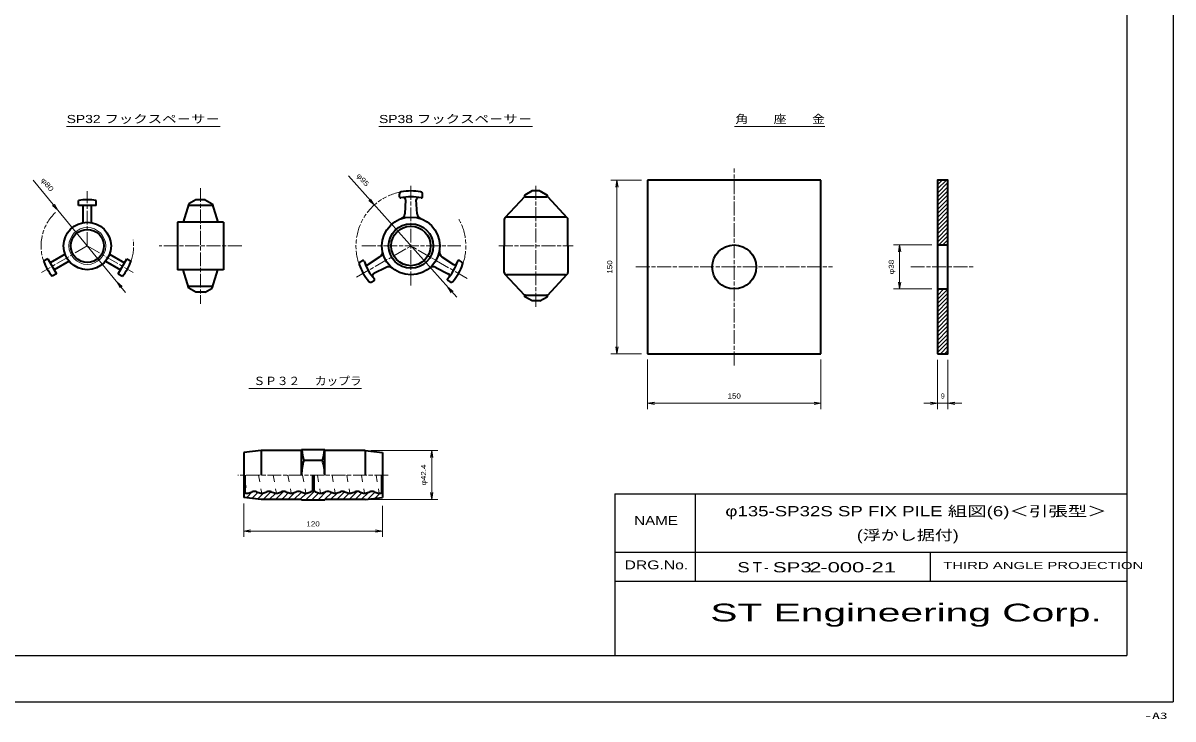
# Model space of a CAD drawing. Units: millimetres at full size, sheet at 1:1. Extents: x 0 to 1680, y -15 to 1188.
# Drawn here: x 686 to 1680, y -15 to 587 of the extents above; entities that cross this region are included whole.
import ezdxf
from ezdxf.enums import TextEntityAlignment as Align

# ---------------------------------------------------------------- set-up
doc = ezdxf.new("R2010")
doc.units = ezdxf.units.MM
for name, pattern in [('CHAIN', [18.5, 12, -1.5, 3.5, -1.5]), ('CHAIN_DOUBLE_DASH', [23.5, 12, -1.5, 3.5, -1.5, 3.5, -1.5]), ('DASHED_SPACED', [12, 6, -6])]:
    doc.linetypes.add(name, pattern=pattern)
for name, color, linetype, lineweight in [('1外形線', 7, 'Continuous', 35), ('2細線', 3, 'Continuous', 20), ('3隠れ線', 2, 'DASHED_SPACED', 13), ('4中心線', 1, 'CHAIN', 15), ('5想像線', 6, 'CHAIN_DOUBLE_DASH', 13), ('6寸法線', 4, 'Continuous', 13), ('7 枠・タイトル', 7, 'Continuous', 25), ('DEFPOINTS_8', 7, 'Continuous', 25)]:
    doc.layers.add(name, color=color, linetype=linetype, lineweight=lineweight)
doc.styles.add('Arial', font='')
doc.styles.add('txt', font='')
doc.styles.add('ＭＳ Ｐゴシック', font='')
doc.styles.get('Arial').set_extended_font_data('Arial')
doc.styles.get('txt').set_extended_font_data('txt')
doc.styles.get('ＭＳ Ｐゴシック').set_extended_font_data('MS PGothic')

# ---------------------------------------------------------------- blocks, each defined once
blk = doc.blocks.new('open_arrow')
at = {"color": 0, "linetype": 'Continuous', "lineweight": -2}
blk.add_lwpolyline([(7.5, 1.25), (0, 0), (7.5, -1.25)], dxfattribs=at)

msp = doc.modelspace()

# ---------------------------------------------------------------- linework, layer by layer
at = {"layer": '1外形線'}
for p, q in [((1225.735, 450.756), (1225.735, 300.756)), ((1375.735, 450.756), (1225.735, 450.756)), ((1375.735, 300.756), (1375.735, 450.756)), ((1011.309, 436.47), (1011.309, 438.702)), ((1031.309, 436.47), (1031.309, 438.702)), ((1126.096, 441.411), (1119.85, 437.807)), ((1132.867, 441.411), (1126.096, 441.411)), ((1132.867, 441.411), (1139.113, 437.807)), ((734.117, 428.911), (734.117, 433.202)), ((749.117, 428.911), (734.117, 428.911)), ((738.117, 414.115), (738.117, 428.911)), ((745.117, 414.115), (745.117, 428.911)), ((749.117, 428.911), (749.117, 433.202)), ((829.416, 430.431), (824.416, 414.411)), ((849.89, 428.911), (828.941, 428.911)), ((835.443, 433.911), (829.416, 430.431)), ((843.388, 433.911), (835.443, 433.911)), ((843.388, 433.911), (849.416, 430.431)), ((849.416, 430.431), (854.416, 414.411)), ((1016.674, 433.753), (1016.006, 421.81)), ((1026.613, 421.81), (1025.945, 433.753)), ((1119.694, 436.638), (1102.567, 418.325)), ((1120.232, 436.411), (1138.732, 436.411)), ((1139.269, 436.638), (1156.396, 418.325)), ((1154.982, 418.911), (1103.982, 418.911)), ((859.416, 414.411), (819.416, 414.411)), ((819.416, 414.411), (819.416, 373.411)), ((859.416, 414.411), (859.416, 373.411)), ((1101.982, 416.911), (1101.982, 393.911)), ((1156.982, 393.911), (1156.982, 416.911)), ((1101.982, 370.911), (1101.982, 393.911)), ((1156.982, 393.911), (1156.982, 370.911)), ((1476.511, 394.756), (1485.511, 394.756)), ((707.556, 382.906), (703.84, 380.761)), ((707.556, 382.906), (715.056, 369.916)), ((722.369, 386.84), (709.556, 379.442)), ((725.869, 380.778), (713.056, 373.38)), ((757.364, 380.778), (770.177, 373.38)), ((760.864, 386.84), (773.677, 379.442)), ((768.177, 369.916), (775.677, 382.906)), ((775.677, 382.906), (779.393, 380.761)), ((977.504, 380.222), (979.439, 381.336)), ((994.489, 384.51), (984.479, 378.008)), ((1048.122, 384.555), (1058.131, 378.005)), ((1065.1, 380.176), (1063.166, 381.292)), ((715.056, 369.916), (711.34, 367.771)), ((768.177, 369.916), (771.893, 367.771)), ((859.416, 373.411), (819.416, 373.411)), ((829.416, 357.391), (824.416, 373.411)), ((849.416, 357.391), (854.416, 373.411)), ((999.791, 375.376), (989.117, 369.983)), ((1042.818, 375.369), (1053.495, 369.976)), ((1119.694, 351.184), (1102.567, 369.497)), ((1154.982, 368.911), (1103.982, 368.911)), ((1139.269, 351.184), (1156.396, 369.497)), ((849.89, 358.911), (828.941, 358.911)), ((987.511, 362.864), (989.445, 363.98)), ((1055.1, 362.855), (1053.166, 363.972)), ((835.443, 353.911), (829.416, 357.391)), ((843.388, 353.911), (835.443, 353.911)), ((843.388, 353.911), (849.416, 357.391)), ((1126.096, 346.411), (1119.85, 350.016)), ((1120.232, 351.411), (1138.732, 351.411)), ((1132.867, 346.411), (1139.113, 350.016)), ((1476.511, 356.756), (1485.511, 356.756)), ((1132.867, 346.411), (1126.096, 346.411)), ((1225.735, 300.756), (1375.735, 300.756)), ((891.764, 217.187), (876.764, 215.487)), ((876.764, 215.487), (876.764, 176.487)), ((926.764, 217.187), (891.764, 217.187)), ((891.764, 217.187), (891.764, 195.987)), ((946.764, 217.687), (926.764, 217.687)), ((926.764, 195.987), (926.764, 217.687)), ((926.764, 195.987), (926.764, 217.687)), ((946.764, 195.987), (946.764, 217.687)), ((946.764, 195.987), (946.764, 217.687)), ((981.764, 217.187), (946.764, 217.187)), ((981.764, 217.187), (996.764, 215.487)), ((981.764, 217.187), (981.764, 195.987)), ((996.764, 215.487), (996.764, 176.487)), ((944.764, 208.515), (928.764, 208.515)), ((944.764, 208.515), (928.764, 208.515)), ((877.764, 195.987), (877.764, 180.307)), ((936.264, 195.987), (936.264, 181.781)), ((937.264, 195.987), (937.264, 181.79)), ((995.764, 195.987), (995.764, 180.307)), ((877.764, 180.307), (876.764, 179.307)), ((881.412, 180.592), (884.106, 181.495)), ((887.921, 181.495), (890.615, 180.592)), ((894.112, 180.592), (896.806, 181.495)), ((900.621, 181.495), (903.315, 180.592)), ((906.812, 180.592), (909.506, 181.495)), ((913.321, 181.495), (916.015, 180.592)), ((919.512, 180.592), (922.206, 181.495)), ((926.021, 181.495), (928.715, 180.592)), ((932.212, 180.592), (934.906, 181.495)), ((937.264, 182.987), (936.264, 182.987)), ((938.721, 181.495), (941.415, 180.592)), ((944.912, 180.592), (947.606, 181.495)), ((951.421, 181.495), (954.115, 180.592)), ((957.612, 180.592), (960.306, 181.495)), ((964.121, 181.495), (966.815, 180.592)), ((970.312, 180.592), (973.006, 181.495)), ((976.821, 181.495), (979.515, 180.592)), ((983.012, 180.592), (985.706, 181.495)), ((989.521, 181.495), (992.215, 180.592)), ((995.764, 180.307), (996.764, 179.307)), ((891.764, 174.787), (876.764, 176.487)), ((926.764, 174.787), (891.764, 174.787)), ((926.764, 174.787), (926.764, 174.287)), ((946.764, 174.287), (926.764, 174.287)), ((981.764, 174.787), (946.764, 174.787)), ((946.764, 174.787), (946.764, 174.287)), ((981.764, 174.787), (996.764, 176.487))]:
    msp.add_line(p, q, dxfattribs=at)
msp.add_lwpolyline([(1476.511, 300.756), (1485.511, 300.756), (1485.511, 450.756), (1476.511, 450.756)], close=True, dxfattribs=at)
for centre, radius in [((1021.309, 393.911), 25), ((741.617, 393.911), 20.505), ((741.617, 393.911), 14.27), ((1021.309, 393.911), 19.245), ((1021.309, 393.911), 17.045), ((1300.735, 375.756), 19)]:
    msp.add_circle(centre, radius, dxfattribs=at)
for centre, radius, start, end in [((1013.309, 438.702), 2, 100.12662, 180), ((1021.309, 393.911), 47.5, 79.87338, 100.12662), ((1029.309, 438.702), 2, 0, 79.87338), ((1120.232, 437.161), 0.75, 119.38061, 270), ((1138.732, 437.161), 0.75, 270, 60.61939), ((741.617, 393.911), 40, 79.19308, 100.80692), ((1012.309, 436.47), 1, 180, 281.94054), ((1021.309, 393.911), 42.5, 78.05946, 101.94054), ((1014.677, 433.864), 2, 356.79773, 99.42516), ((1027.941, 433.864), 2, 80.57484, 183.20227), ((1030.309, 436.47), 1, 258.05946, 0), ((1011.013, 422.089), 5, 290.07144, 356.79773), ((1031.605, 422.089), 5, 183.20227, 249.92856), ((1103.982, 416.911), 2, 90, 180), ((1154.982, 416.911), 2, 0, 90), ((991.765, 388.703), 5, 303.00732, 9.99778), ((1050.86, 388.739), 5, 170.07144, 236.79773), ((741.617, 393.911), 40, 199.19308, 220.80692), ((741.617, 393.911), 40, 319.19308, 340.80692), ((978.503, 378.489), 2, 119.93961, 199.81299), ((1021.309, 393.911), 47.5, 199.81299, 220.11194), ((979.938, 380.47), 1, 17.99907, 119.93961), ((1021.309, 393.911), 42.5, 197.99907, 221.92586), ((983.39, 379.685), 2, 200.56422, 303.00732), ((1021.309, 393.911), 42.5, 318.05946, 341.94054), ((1021.309, 393.911), 47.5, 319.87338, 340.12662), ((1059.226, 379.678), 2, 236.79773, 339.42516), ((1062.666, 380.426), 1, 60, 161.94054), ((1064.1, 378.444), 2, 340.12662, 60), ((990.019, 368.198), 2, 116.80383, 219.41184), ((1002.046, 370.913), 5, 50.0497, 116.80383), ((1040.564, 370.906), 5, 63.20227, 129.92856), ((1052.594, 368.191), 2, 320.57484, 63.20227), ((1103.982, 370.911), 2, 180, 270), ((1154.982, 370.911), 2, 270, 0), ((986.511, 364.596), 2, 220.11194, 299.98531), ((988.945, 364.846), 1, 299.98531, 41.92586), ((1053.666, 364.838), 1, 138.05946, 240), ((1056.1, 364.587), 2, 240, 319.87338), ((1120.232, 350.661), 0.75, 90, 240.61939), ((1138.732, 350.661), 0.75, 299.38061, 90), ((967.004, 221.044), 40.241, 184.78533, 198.13988), ((906.523, 221.044), 40.241, 341.86012, 355.21467), ((967.004, 195.987), 40.241, 161.86012, 180), ((906.523, 195.987), 40.241, 0, 18.13988), ((879.664, 185.807), 5.5, 249.79045, 288.53784), ((886.014, 175.807), 6, 71.46216, 108.53784), ((892.364, 185.807), 5.5, 251.46216, 288.53784), ((898.714, 175.807), 6, 71.46216, 108.53784), ((905.064, 185.807), 5.5, 251.46216, 288.53784), ((911.414, 175.807), 6, 71.46216, 108.53784), ((917.764, 185.807), 5.5, 251.46216, 288.53784), ((924.114, 175.807), 6, 71.46216, 108.53784), ((930.464, 185.807), 5.5, 251.46216, 288.53784), ((936.814, 175.807), 6, 95.2595, 108.53784), ((936.814, 175.807), 6, 71.46216, 85.69878), ((943.164, 185.807), 5.5, 251.46216, 288.53784), ((949.514, 175.807), 6, 71.46216, 108.53784), ((955.864, 185.807), 5.5, 251.46216, 288.53784), ((962.214, 175.807), 6, 71.46216, 108.53784), ((968.564, 185.807), 5.5, 251.46216, 288.53784), ((974.914, 175.807), 6, 71.46216, 108.53784), ((981.264, 185.807), 5.5, 251.46216, 288.53784), ((987.614, 175.807), 6, 71.46216, 108.53784), ((993.964, 185.807), 5.5, 251.46216, 289.10332)]:
    msp.add_arc(centre, radius, start, end, dxfattribs=at)
at = {"layer": '2細線'}
for p, q in [((1476.511, 450.239), (1477.028, 450.756)), ((1476.511, 446.704), (1480.563, 450.756)), ((1476.511, 443.168), (1484.099, 450.756)), ((1476.511, 439.633), (1485.511, 448.633)), ((1476.511, 436.097), (1485.511, 445.097)), ((1476.511, 432.562), (1485.511, 441.562)), ((1476.511, 429.026), (1485.511, 438.026)), ((1476.511, 425.49), (1485.511, 434.49)), ((1476.511, 421.955), (1485.511, 430.955)), ((1476.511, 418.419), (1485.511, 427.419)), ((1476.511, 414.884), (1485.511, 423.884)), ((1476.511, 411.348), (1485.511, 420.348)), ((1476.511, 407.813), (1485.511, 416.813)), ((1476.511, 404.277), (1485.511, 413.277)), ((1476.511, 400.742), (1485.511, 409.742)), ((1476.511, 397.206), (1485.511, 406.206)), ((1477.596, 394.756), (1485.511, 402.671)), ((1481.132, 394.756), (1485.511, 399.135)), ((1484.667, 394.756), (1485.511, 395.6)), ((1476.511, 354.78), (1478.487, 356.756)), ((1476.511, 351.244), (1482.023, 356.756)), ((1476.511, 347.709), (1485.511, 356.709)), ((1476.511, 344.173), (1485.511, 353.173)), ((1476.511, 340.638), (1485.511, 349.638)), ((1476.511, 337.102), (1485.511, 346.102)), ((1476.511, 333.567), (1485.511, 342.567)), ((1476.511, 330.031), (1485.511, 339.031)), ((1476.511, 326.495), (1485.511, 335.495)), ((1476.511, 322.96), (1485.511, 331.96)), ((1476.511, 319.424), (1485.511, 328.424)), ((1476.511, 315.889), (1485.511, 324.889)), ((1476.511, 312.353), (1485.511, 321.353)), ((1476.511, 308.818), (1485.511, 317.818)), ((1476.511, 305.282), (1485.511, 314.282)), ((1476.511, 301.747), (1485.511, 310.747)), ((1479.056, 300.756), (1485.511, 307.211)), ((1482.591, 300.756), (1485.511, 303.676)), ((876.764, 179.179), (878.114, 180.529)), ((879.109, 176.221), (884.501, 181.613)), ((883.872, 175.681), (889.243, 181.052)), ((888.636, 175.141), (894.074, 180.579)), ((894, 175.202), (900.371, 181.573)), ((898.888, 174.787), (904.443, 180.342)), ((904.191, 174.787), (910.672, 181.267)), ((910.672, 181.267), (911.208, 181.803)), ((911.689, 176.981), (915.479, 180.771)), ((914.798, 174.787), (921.154, 181.142)), ((920.101, 174.787), (926.612, 181.297)), ((925.404, 174.787), (930.946, 180.328)), ((930.708, 174.787), (937.667, 181.746)), ((936.011, 174.787), (941.723, 180.499)), ((941.314, 174.787), (948.186, 181.658)), ((946.618, 174.787), (952.848, 181.017)), ((951.921, 174.787), (957.784, 180.649)), ((957.224, 174.787), (963.979, 181.541)), ((962.528, 174.787), (968.07, 180.329)), ((967.831, 174.787), (974.851, 181.806)), ((973.134, 174.787), (979.084, 180.736)), ((978.437, 174.787), (984.864, 181.213)), ((983.993, 175.039), (990.216, 181.262)), ((989.975, 175.717), (994.601, 180.344)), ((893.585, 174.787), (894, 175.202)), ((909.495, 174.787), (911.689, 176.981)), ((995.956, 176.395), (996.764, 177.203))]:
    msp.add_line(p, q, dxfattribs=at)
msp.add_circle((741.617, 393.911), 15.92, dxfattribs=at)
at = {"layer": '3隠れ線'}
for p, q in [((877.764, 191.213), (879.664, 180.307)), ((889.632, 195.987), (892.364, 180.307)), ((902.332, 195.987), (905.064, 180.307)), ((915.032, 195.987), (917.764, 180.307)), ((927.732, 195.987), (930.464, 180.307)), ((940.432, 195.987), (943.164, 180.307)), ((953.132, 195.987), (955.864, 180.307)), ((965.832, 195.987), (968.564, 180.307)), ((978.532, 195.987), (981.264, 180.307)), ((991.232, 195.987), (993.964, 180.307))]:
    msp.add_line(p, q, dxfattribs=at)
at = {"layer": '4中心線'}
for p, q in [((1300.735, 290.756), (1300.735, 460.756)), ((741.617, 393.911), (741.617, 441.397)), ((839.416, 443.911), (839.416, 343.911)), ((1021.309, 359.769), (1021.309, 445.968)), ((1129.347, 341.411), (1129.347, 446.411)), ((741.617, 393.911), (702.017, 371.048)), ((741.617, 393.911), (781.216, 371.048)), ((875.147, 393.911), (803.684, 393.911)), ((974.357, 366.871), (1021.309, 393.911)), ((979.011, 393.911), (1064.447, 393.911)), ((1069.877, 365.871), (1021.309, 393.911)), ((1097.255, 393.911), (1161.439, 393.911)), ((1215.735, 375.756), (1385.735, 375.756)), ((1453.348, 375.756), (1508.749, 375.756)), ((1001.764, 195.987), (871.764, 195.987))]:
    msp.add_line(p, q, dxfattribs=at)
at = {"layer": '5想像線'}
for centre, radius, start, end in [((1021.309, 393.911), 47.5, 100.12662, 199.81299), ((741.617, 393.911), 40, 133.45183, 199.19308), ((1021.309, 393.911), 47.5, 340.12662, 29.93801), ((741.617, 393.911), 40, 340.80692, 7.65944)]:
    msp.add_arc(centre, radius, start, end, dxfattribs=at)
at = {"layer": '6寸法線'}
for p, q in [((723.509, 497.131), (856.491, 497.131)), ((993.509, 497.131), (1126.491, 497.131)), ((1300.973, 497.131), (1379.027, 497.131)), ((774.644, 353.747), (694.759, 450.895)), ((1060.936, 349.527), (967.271, 454.437)), ((1220.655, 450.756), (1194.221, 450.756)), ((1199.301, 300.756), (1199.301, 450.756)), ((1471.431, 394.756), (1438.54, 394.756)), ((1443.62, 356.756), (1443.62, 394.756)), ((1471.431, 356.756), (1438.54, 356.756)), ((1220.655, 300.756), (1194.221, 300.756)), ((1225.735, 295.676), (1225.735, 252.969)), ((1375.735, 295.676), (1375.735, 252.969)), ((1476.511, 295.614), (1476.511, 252.969)), ((1485.511, 295.614), (1485.511, 252.969)), ((881.345, 270.718), (978.655, 270.718)), ((1225.735, 258.049), (1375.735, 258.049)), ((1464.511, 258.049), (1497.511, 258.049)), ((986.844, 217.187), (1044.433, 217.187)), ((1039.353, 174.787), (1039.353, 217.187)), ((876.764, 171.407), (876.764, 142.476)), ((986.844, 174.787), (1044.433, 174.787)), ((996.764, 169.407), (996.764, 142.476)), ((876.764, 147.556), (996.764, 147.556))]:
    msp.add_line(p, q, dxfattribs=at)
at = {"layer": '7 枠・タイトル'}
for p, q in [((1640, 1148), (1640, 40)), ((1197.682, 179.696), (1197.682, 40)), ((1197.682, 179.696), (1640, 179.696)), ((1267.053, 179.696), (1267.053, 104.244)), ((1197.682, 129.394), (1640, 129.394)), ((1470.131, 129.394), (1470.131, 104.244)), ((1197.682, 104.244), (1640, 104.244)), ((40, 40), (1640, 40))]:
    msp.add_line(p, q, dxfattribs=at)
at = {"layer": 'DEFPOINTS_8'}
for p in [(1680, 1188), (0, 0)]:
    msp.add_line(p, (1680, 0), dxfattribs=at)

# ---------------------------------------------------------------- block references
at = {"layer": '6寸法線', "xscale": 0.8, "yscale": 0.8}
for p, rotation in [((1199.301, 450.756), 270), ((716.211, 424.807), 129.4), ((989.674, 429.344), 131.8), ((1443.62, 394.756), 270), ((767.022, 363.015), 309.4), ((1052.944, 358.478), 311.8), ((1443.62, 356.756), 90), ((1199.301, 300.756), 90), ((1375.735, 258.049), 180), ((1476.511, 258.049), 180), ((1039.353, 217.187), 270), ((1039.353, 174.787), 90), ((996.764, 147.556), 180)]:
    msp.add_blockref('open_arrow', p, dxfattribs=dict(at, rotation=rotation))
for p in [(1225.735, 258.049), (1485.511, 258.049), (876.764, 147.556)]:
    msp.add_blockref('open_arrow', p, dxfattribs=at)

# ---------------------------------------------------------------- texts
at = {"layer": '6寸法線', "style": 'ＭＳ Ｐゴシック'}
for s, height, width, p in [('SP32 フックスペ－サ－', 7.038, 1.3, (790, 503.622)), ('SP38 フックスペ－サ－', 7.038, 1.3, (1060, 503.622)), ('150', 4.399, 1.2, (1300.735, 264.249)), ('120', 4.399, 1.2, (936.764, 153.756))]:
    msp.add_text(s, height=height, dxfattribs=dict(at, width=width)).set_placement(p, align=Align.MIDDLE_CENTER)
for s, width, p in [('角\u3000\u3000座\u3000\u3000金', 1.15, (1379.027, 503.513)), ('ＳＰ３２\u3000 カップラ', 1.05, (978.655, 277.237))]:
    msp.add_text(s, height=7.038, dxfattribs=dict(at, width=width)).set_placement(p, align=Align.MIDDLE_RIGHT)
for s, rotation, width, p in [('φ80', 309.431, 1.3, (707.161, 446.997)), ('φ95', 311.759, 1.25, (979.776, 451.097)), ('150', 90, 1.2, (1193.101, 375.756)), ('φ38', 90, 1.25, (1436.517, 375.756)), ('φ42.4', 90, 1.2, (1032.25, 196.038))]:
    msp.add_text(s, height=4.399, rotation=rotation, dxfattribs=dict(at, width=width)).set_placement(p, align=Align.MIDDLE_CENTER)
msp.add_text('9', height=4.399, dxfattribs=at).set_placement((1481.011, 264.249), align=Align.MIDDLE_CENTER)
at = {"layer": '7 枠・タイトル'}
for s, style, width, p in [('φ135-SP32S SP FIX PILE 組図(6)＜引張型＞', 'ＭＳ Ｐゴシック', 1.4, (1293.08, 157.706)), ('(浮かし据付)', 'ＭＳ Ｐゴシック', 1.3, (1406.775, 137.036)), ('S', 'Arial', 1.3, (1303.461, 109.223)), ('SP3', 'Arial', 1.45, (1334.142, 109.223)), ('2', 'Arial', 1.5, (1365.828, 109.223)), ('-000-21', 'ＭＳ Ｐゴシック', 1.65, (1375.152, 109.223))]:
    msp.add_text(s, height=8.798, dxfattribs=dict(at, style=style, width=width)).set_placement(p, align=Align.BOTTOM_LEFT)
at = {"layer": '7 枠・タイトル', "style": 'ＭＳ Ｐゴシック'}
for s, height, width, p in [('NAME', 7.683, 1.3, (1214.305, 160.45)), ('DRG.No.', 7.683, 1.35, (1205.966, 122.182)), ('THIRD ANGLE PROJECTION', 6.146, 1.6, (1481.382, 120.841)), ('ST Engineering Corp.', 15.37, 1.75, (1280.076, 84.825))]:
    msp.add_text(s, height=height, dxfattribs=dict(at, width=width)).set_placement(p, align=Align.TOP_LEFT)
msp.add_text('Ｔ-', height=8.798, dxfattribs=at).set_placement((1314.642, 109.223), align=Align.BOTTOM_LEFT)
at = {"layer": 'DEFPOINTS_8', "style": 'txt', "width": 1.8}
msp.add_text('-A3', height=5.499, dxfattribs=at).set_placement((1655.193, -16.402), align=Align.BOTTOM_LEFT)

doc.saveas('drawing.dxf')
